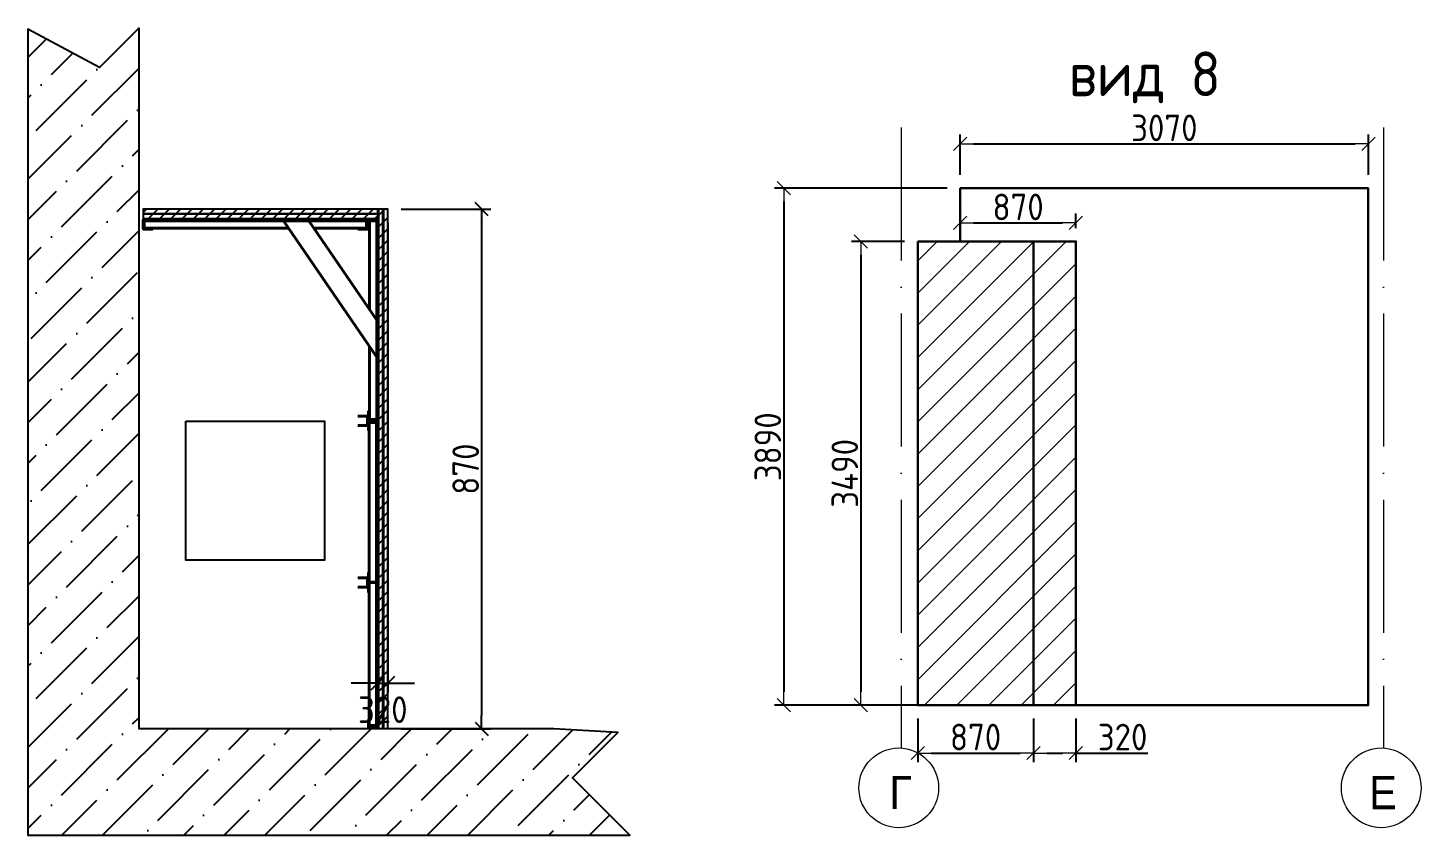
# Model space of a CAD drawing. Header units: millimetres. Extents: x 209 to 1046824, y -248937 to 510758.
# Drawn here: x 222523 to 233005, y 49963 to 56036 of the extents above; entities that cross this region are included whole.
import ezdxf

# ---------------------------------------------------------------- set-up
doc = ezdxf.new("R2010")
doc.units = ezdxf.units.MM
doc.linetypes.add('50_200_ШТРИХ_1Т_ш5_п1_п1_', pattern=[1400, 1000, -200, 0, -200])
doc.layers.add('$AUDIT_BAD_LAYER1', color=7, linetype='Continuous')
doc.layers.add('PDF', color=7, linetype='Continuous')
for name, color, linetype, lineweight, true_color in [('Оси-1', 7, 'Continuous', 20, 0xaaaaaa), ('Оси-2', 7, 'Continuous', 9, 0xaaaaaa), ('Оси-3', 7, '50_200_ШТРИХ_1Т_ш5_п1_п1_', 9, 0xaaaaaa)]:
    doc.layers.add(name, color=color, linetype=linetype, lineweight=lineweight, true_color=true_color)
doc.layers.add('Основные линии', color=7, linetype='Continuous', lineweight=30)
doc.layers.add('Размеры', color=7, linetype='Continuous', lineweight=15)
doc.styles.add('Arial', font='arial.ttf', dxfattribs={"width": 0.9, "height": 500})
doc.styles.add('СПДС', font='isocpeur.ttf', dxfattribs={"width": 0.9})
doc.dimstyles.new('Размера А3', dxfattribs={"dimtxt": 200, "dimasz": 100, "dimexe": 70, "dimexo": 100, "dimgap": 20, "dimtad": 1, "dimdec": 0, "dimrnd": 10, "dimzin": 0, "dimdsep": 46, "dimtxsty": 'СПДС', "dimblk": 'ARROWHEAD_6', "dimcen": 1, "dimclrd": 256, "dimclre": 256, "dimclrt": 256, "dimazin": 0, "dimtfac": 1, "dimtdec": 0, "dimtmove": 2, "dimatfit": 3, "dimfxl": 1, "dimtolj": 1, "dimtzin": 0, "dimarcsym": 0})

# ---------------------------------------------------------------- blocks, each defined once
blk = doc.blocks.new('ARROWHEAD_6')
at = {"color": 0, "linetype": 'Continuous'}
for p, q in [((0, 0), (-1, 0)), ((-0.5, -0.5), (0.5, 0.5))]:
    blk.add_line(p, q, dxfattribs=at)
blk = doc.blocks.new('*D551')
at = {"layer": 'Defpoints', "color": 0, "lineweight": 30, "transparency": 16777216}
for p in [(232608, 55164), (229538, 54830), (232608, 54830)]:
    blk.add_point(p, dxfattribs=at)
at = {"layer": 'Размеры', "lineweight": -2, "transparency": 16777216}
for p, q in [((229538, 54930), (229538, 55234)), ((229638, 55164), (232508, 55164)), ((232608, 54930), (232608, 55234))]:
    blk.add_line(p, q, dxfattribs=at)
at = {"layer": 'Размеры', "lineweight": -2, "transparency": 16777216, "xscale": 100, "yscale": 100, "zscale": 100, "rotation": 180}
blk.add_blockref('ARROWHEAD_6', (229538, 55164), dxfattribs=at)
at = {"layer": 'Размеры', "lineweight": -2, "transparency": 16777216, "xscale": 100, "yscale": 100, "zscale": 100}
blk.add_blockref('ARROWHEAD_6', (232608, 55164), dxfattribs=at)
at = {"layer": 'Размеры', "lineweight": 15, "transparency": 16777216, "insert": (231073, 55284), "char_height": 200, "attachment_point": 5, "style": 'СПДС'}
blk.add_mtext('\\A1;3070', dxfattribs=at)
blk = doc.blocks.new('*D552')
at = {"layer": 'Defpoints', "color": 0, "lineweight": 30, "transparency": 16777216}
for p in [(229538, 54830), (228210, 50940), (229538, 50940)]:
    blk.add_point(p, dxfattribs=at)
at = {"layer": 'Размеры', "lineweight": -2, "transparency": 16777216}
for p, q in [((229438, 54830), (228140, 54830)), ((228210, 54730), (228210, 51040)), ((229438, 50940), (228140, 50940))]:
    blk.add_line(p, q, dxfattribs=at)
at = {"layer": 'Размеры', "lineweight": -2, "transparency": 16777216, "xscale": 100, "yscale": 100, "zscale": 100}
for p, rotation in [((228210, 54830), 90), ((228210, 50940), 270)]:
    blk.add_blockref('ARROWHEAD_6', p, dxfattribs=dict(at, rotation=rotation))
at = {"layer": 'Размеры', "lineweight": 15, "transparency": 16777216, "insert": (228090, 52885), "char_height": 200, "attachment_point": 5, "rotation": 90, "style": 'СПДС'}
blk.add_mtext('\\A1;3890', dxfattribs=at)
blk = doc.blocks.new('*D553')
at = {"layer": 'Defpoints', "color": 0, "lineweight": 30, "transparency": 16777216}
for p in [(229218, 54430), (228789, 50940), (229218, 50940)]:
    blk.add_point(p, dxfattribs=at)
at = {"layer": 'Размеры', "lineweight": -2, "transparency": 16777216}
for p, q in [((229118, 54430), (228719, 54430)), ((228789, 54330), (228789, 51040)), ((229118, 50940), (228719, 50940))]:
    blk.add_line(p, q, dxfattribs=at)
at = {"layer": 'Размеры', "lineweight": -2, "transparency": 16777216, "xscale": 100, "yscale": 100, "zscale": 100}
for p, rotation in [((228789, 54430), 90), ((228789, 50940), 270)]:
    blk.add_blockref('ARROWHEAD_6', p, dxfattribs=dict(at, rotation=rotation))
at = {"layer": 'Размеры', "lineweight": 15, "transparency": 16777216, "insert": (228669, 52685), "char_height": 200, "attachment_point": 5, "rotation": 90, "style": 'СПДС'}
blk.add_mtext('\\A1;3490', dxfattribs=at)
blk = doc.blocks.new('*D554')
at = {"layer": 'Defpoints', "color": 0, "lineweight": 30, "transparency": 16777216}
for p in [(229218, 50940), (230088, 50940), (230088, 50581)]:
    blk.add_point(p, dxfattribs=at)
at = {"layer": 'Размеры', "lineweight": -2, "transparency": 16777216}
for p, q in [((229218, 50840), (229218, 50511)), ((230088, 50840), (230088, 50511)), ((229318, 50581), (229988, 50581))]:
    blk.add_line(p, q, dxfattribs=at)
at = {"layer": 'Размеры', "lineweight": -2, "transparency": 16777216, "xscale": 100, "yscale": 100, "zscale": 100, "rotation": 180}
blk.add_blockref('ARROWHEAD_6', (229218, 50581), dxfattribs=at)
at = {"layer": 'Размеры', "lineweight": -2, "transparency": 16777216, "xscale": 100, "yscale": 100, "zscale": 100}
blk.add_blockref('ARROWHEAD_6', (230088, 50581), dxfattribs=at)
at = {"layer": 'Размеры', "lineweight": 15, "transparency": 16777216, "insert": (229653, 50701), "char_height": 200, "attachment_point": 5, "style": 'СПДС'}
blk.add_mtext('\\A1;870', dxfattribs=at)
blk = doc.blocks.new('*D555')
at = {"layer": 'Defpoints', "color": 0, "lineweight": 30, "transparency": 16777216}
for p in [(230088, 50940), (230408, 50940), (230408, 50581)]:
    blk.add_point(p, dxfattribs=at)
at = {"layer": 'Размеры', "lineweight": -2, "transparency": 16777216}
for p, q in [((230088, 50840), (230088, 50511)), ((230408, 50840), (230408, 50511)), ((230188, 50581), (230308, 50581)), ((230408, 50581), (230950, 50581))]:
    blk.add_line(p, q, dxfattribs=at)
at = {"layer": 'Размеры', "lineweight": -2, "transparency": 16777216, "xscale": 100, "yscale": 100, "zscale": 100, "rotation": 180}
blk.add_blockref('ARROWHEAD_6', (230088, 50581), dxfattribs=at)
at = {"layer": 'Размеры', "lineweight": -2, "transparency": 16777216, "xscale": 100, "yscale": 100, "zscale": 100}
blk.add_blockref('ARROWHEAD_6', (230408, 50581), dxfattribs=at)
at = {"layer": 'Размеры', "lineweight": 15, "transparency": 16777216, "insert": (230759, 50701), "char_height": 200, "attachment_point": 5, "style": 'СПДС'}
blk.add_mtext('\\A1;320', dxfattribs=at)
blk = doc.blocks.new('*D556')
at = {"layer": 'Defpoints', "color": 0, "lineweight": 30, "transparency": 16777216}
for p in [(230408, 54569), (229538, 54430), (230408, 54430)]:
    blk.add_point(p, dxfattribs=at)
at = {"layer": 'Размеры', "lineweight": -2, "transparency": 16777216}
for p, q in [((229538, 54530), (229538, 54639)), ((230408, 54530), (230408, 54639)), ((229638, 54569), (230308, 54569))]:
    blk.add_line(p, q, dxfattribs=at)
at = {"layer": 'Размеры', "lineweight": -2, "transparency": 16777216, "xscale": 100, "yscale": 100, "zscale": 100, "rotation": 180}
blk.add_blockref('ARROWHEAD_6', (229538, 54569), dxfattribs=at)
at = {"layer": 'Размеры', "lineweight": -2, "transparency": 16777216, "xscale": 100, "yscale": 100, "zscale": 100}
blk.add_blockref('ARROWHEAD_6', (230408, 54569), dxfattribs=at)
at = {"layer": 'Размеры', "lineweight": 15, "transparency": 16777216, "insert": (229973, 54689), "char_height": 200, "attachment_point": 5, "style": 'СПДС'}
blk.add_mtext('\\A1;870', dxfattribs=at)
blk = doc.blocks.new('Ось сетки - Круг_Ø6_00__ISO-2_5_0_9K_-17386508-АИ_План этажа Радиаторы_2')
at = {"layer": 'Оси-1'}
blk.add_circle((0, 0), 3, dxfattribs=at)
blk = doc.blocks.new('*D557')
at = {"lineweight": -2, "transparency": 16777216}
for p, q in [((225331, 54672), (226007, 54672)), ((225937, 54572), (225937, 50862)), ((225331, 50762), (226007, 50762))]:
    blk.add_line(p, q, dxfattribs=at)
at = {"layer": 'Defpoints', "color": 0, "lineweight": 30, "transparency": 16777216}
for p in [(225231, 54672), (225231, 50762), (225937, 50762)]:
    blk.add_point(p, dxfattribs=at)
at = {"lineweight": -2, "transparency": 16777216, "xscale": 100, "yscale": 100, "zscale": 100}
for p, rotation in [((225937, 54672), 90), ((225937, 50762), 270)]:
    blk.add_blockref('ARROWHEAD_6', p, dxfattribs=dict(at, rotation=rotation))
at = {"transparency": 16777216, "insert": (225817, 52717), "char_height": 200, "attachment_point": 5, "rotation": 90, "style": 'СПДС'}
blk.add_mtext('\\A1;870', dxfattribs=at)
blk = doc.blocks.new('*D558')
at = {"lineweight": -2, "transparency": 16777216}
for p, q in [((225231, 54572), (225231, 51037)), ((225155, 50862), (225155, 51177)), ((225055, 51107), (224955, 51107)), ((225155, 51107), (225231, 51107)), ((225331, 51107), (225431, 51107))]:
    blk.add_line(p, q, dxfattribs=at)
at = {"layer": 'Defpoints', "color": 0, "lineweight": 30, "transparency": 16777216}
for p in [(225231, 54672), (225231, 51107), (225155, 50762)]:
    blk.add_point(p, dxfattribs=at)
at = {"lineweight": -2, "transparency": 16777216, "xscale": 100, "yscale": 100, "zscale": 100}
blk.add_blockref('ARROWHEAD_6', (225155, 51107), dxfattribs=at)
at = {"lineweight": -2, "transparency": 16777216, "xscale": 100, "yscale": 100, "zscale": 100, "rotation": 180}
blk.add_blockref('ARROWHEAD_6', (225231, 51107), dxfattribs=at)
at = {"transparency": 16777216, "insert": (225193, 50907), "char_height": 200, "attachment_point": 5, "style": 'СПДС'}
blk.add_mtext('\\A1;320', dxfattribs=at)

msp = doc.modelspace()

# ---------------------------------------------------------------- hatches: boundary and pattern name
at = {"layer": '$AUDIT_BAD_LAYER1', "lineweight": 15, "transparency": 33554559}
h = msp.add_hatch(dxfattribs=at)
h.set_pattern_fill('ANSI31', color=5, scale=54)
h.set_pattern_definition([(45, (0, 51772.67), (-121.23346, 121.23346), [])])
h.paths.add_polyline_path([(230087.8, 54429.9), (229537.8, 54429.9), (229217.8, 54429.9), (229217.8, 50939.9), (230087.8, 50939.9)])
h.paths.add_polyline_path([(230407.8, 54429.9), (230087.8, 54429.9), (230087.8, 50939.9), (230407.8, 50939.9)])
at = {"transparency": 33554559}
h = msp.add_hatch(dxfattribs=at)
h.set_pattern_fill('ANSI36', color=256, scale=68)
h.paths.add_polyline_path([(223359.4, 56036.4), (223060.6, 55737.7), (222522.8, 56026.5), (222522.8, 49963.1), (227052.6, 49963.1), (226620.6, 50395.1), (226961.5, 50736), (226479.5, 50761.9), (223359.4, 50761.9)])
at = {"layer": 'PDF', "transparency": 33554559}
h = msp.add_hatch(dxfattribs=at)
h.set_pattern_fill('ANSI31', color=256, scale=18.992108)
h.set_pattern_definition([(45, (178895.35, 46564.71), (-42.6385, 42.6385), [])])
h.paths.add_polyline_path([(225155.1, 54633.8), (223390.5, 54633.8), (223390.5, 54601.1), (225155.1, 54601.1)])
h.paths.add_polyline_path([(225155.1, 54671.7), (223390.5, 54671.7), (223390.5, 54639), (225155.1, 54639)])
h.paths.add_polyline_path([(225193, 54671.7), (225160.4, 54671.7), (225160.4, 54287.9), (225193, 54255.2)])
h.paths.add_polyline_path([(225230.9, 54671.7), (225198.3, 54671.7), (225198.3, 54285.2), (225230.9, 54252.5)])
h.paths.add_polyline_path([(225193, 54255.2), (225160.4, 54287.9), (225160.4, 50766), (225193, 50766)])
h.paths.add_polyline_path([(225230.9, 54252.5), (225198.3, 54285.2), (225198.3, 50766), (225230.9, 50766)])

# ---------------------------------------------------------------- linework, layer by layer
msp.add_lwpolyline([(223359.4, 56036.4), (223060.6, 55737.7), (222522.8, 56026.5), (222522.8, 49963.1), (227052.6, 49963.1), (226620.6, 50395.1), (226961.5, 50736), (226479.5, 50761.9)])
at = {"layer": 'PDF'}
msp.add_lwpolyline([(226479.5, 50761.9), (223359.4, 50761.9), (223359.4, 56036.4)], dxfattribs=at)
at = {"layer": 'PDF', "color": 7, "lineweight": 25}
for points in [[(223390.5, 54639), (225155.1, 54639), (225155.1, 54671.7), (223390.5, 54671.7)], [(223390.5, 54601.1), (225155.1, 54601.1), (225155.1, 54633.8), (223390.5, 54633.8)], [(225160.4, 54671.7), (225160.4, 50766), (225193, 50766), (225193, 54671.7)], [(225198.3, 54671.7), (225198.3, 50766), (225230.9, 50766), (225230.9, 54671.7)]]:
    msp.add_lwpolyline(points, close=True, dxfattribs=at)
at = {"layer": 'PDF', "color": 1, "lineweight": 40}
for points in [[(223463.7, 54522.7), (223390.5, 54522.7), (223390.5, 54593.3), (223463.7, 54593.3)], [(225006.1, 54593.3), (225079.3, 54593.3), (225079.3, 54522.7), (225006.1, 54522.7)], [(225084.6, 54520.1), (225084.6, 54593.3), (225155.1, 54593.3), (225155.1, 54520.1)], [(225084.6, 53155.5), (225084.6, 53082.3), (225155.1, 53082.3), (225155.1, 53155.5)], [(225006.1, 53045.7), (225079.3, 53045.7), (225079.3, 53116.2), (225006.1, 53116.2)], [(225084.6, 53006.4), (225084.6, 53079.6), (225155.1, 53079.6), (225155.1, 53006.4)], [(225006.1, 51828.6), (225079.3, 51828.6), (225079.3, 51899.2), (225006.1, 51899.2)], [(225084.6, 51938.4), (225084.6, 51865.2), (225155.1, 51865.2), (225155.1, 51938.4)], [(225084.6, 51789.4), (225084.6, 51862.6), (225155.1, 51862.6), (225155.1, 51789.4)], [(225084.6, 50832.6), (225084.6, 50773), (225155.1, 50773), (225155.1, 50832.6)]]:
    msp.add_lwpolyline(points, dxfattribs=at)
at = {"layer": 'PDF', "color": 5, "lineweight": 40}
for points in [[(224484, 54530.5), (223398.4, 54530.5), (223398.4, 54585.4), (225071.5, 54585.4), (225071.5, 54530.5), (224673.9, 54530.5)], [(224446.4, 54585.4), (225147.3, 53559.7)], [(224636.4, 54585.4), (225147.3, 53837.8)], [(225092.4, 53918.1), (225092.4, 54585.4), (225147.3, 54585.4), (225147.3, 53090.1), (225092.4, 53090.1), (225092.4, 53640.1)], [(225090.7, 52399.3), (225090.7, 53066.6), (225145.6, 53066.6), (225145.6, 50787.5), (225090.7, 50787.5), (225090.7, 52399.3)]]:
    msp.add_lwpolyline(points, dxfattribs=at)
at = {"layer": 'PDF', "color": 3, "lineweight": 25}
msp.add_lwpolyline([(223710.1, 53077.6), (224755.8, 53077.6), (224755.8, 52031.9), (223710.1, 52031.9)], close=True, dxfattribs=at)
at = {"layer": 'Оси-3'}
for p, q in [((229091.9, 55286.4), (229091.9, 50618.2)), ((232722.2, 55286.4), (232722.2, 50618.2))]:
    msp.add_line(p, q, dxfattribs=at)
at = {"layer": 'Основные линии'}
msp.add_line((230407.8, 50939.9), (232607.8, 50939.9), dxfattribs=at)
for points in [[(230407.8, 54829.9), (229537.8, 54829.9), (229537.8, 54429.9), (230407.8, 54429.9)], [(230407.8, 54829.9), (232607.8, 54829.9), (232607.8, 50939.9), (230407.8, 50939.9), (230407.8, 54429.9)]]:
    msp.add_lwpolyline(points, dxfattribs=at)
for points in [[(229217.8, 54429.9), (230407.8, 54429.9), (230407.8, 50939.9), (229217.8, 50939.9)], [(230407.8, 54429.9), (230087.8, 54429.9), (230087.8, 50939.9), (230407.8, 50939.9)]]:
    msp.add_lwpolyline(points, close=True, dxfattribs=at)

# ---------------------------------------------------------------- block references
at = {"layer": 'Оси-1', "xscale": 100, "yscale": 100, "zscale": 100, "rotation": 180}
for p in [(229074.8, 50318.7), (232705.1, 50318.7)]:
    msp.add_blockref('Ось сетки - Круг_Ø6_00__ISO-2_5_0_9K_-17386508-АИ_План этажа Радиаторы_2', p, dxfattribs=at)

# ---------------------------------------------------------------- texts
at = {"layer": 'Оси-2', "char_height": 250, "width": 702, "attachment_point": 5, "line_spacing_factor": 0.936439, "style": 'Arial'}
for s, insert in [('\\pxqc,t4.572,9.144,13.716,18.288,22.86,27.432,32.004,36.576,41.148,45.72,50.292,54.864,59.436,64.008,68.58,73.152,77.724,82.296,86.868,91.44,96.012,100.584,105.156,109.728,114.3,118.872,123.444,128.016,132.588,137.16,141.732,146.304;Г', (229088.1, 50283.4)), ('\\pxqc,t4.572,9.144,13.716,18.288,22.86,27.432,32.004,36.576,41.148,45.72,50.292,54.864,59.436,64.008,68.58,73.152,77.724,82.296,86.868,91.44,96.012,100.584,105.156,109.728,114.3,118.872,123.444,128.016,132.588,137.16,141.732,146.304;Е', (232718.3, 50283.4))]:
    msp.add_mtext(s, dxfattribs=dict(at, insert=insert))
at = {"layer": 'Основные линии', "insert": (230353.8, 55858.2), "char_height": 335.67, "attachment_point": 1, "style": 'СПДС'}
msp.add_mtext_dynamic_manual_height_columns('вид 8', width=59136.488, gutter_width=1678.4, heights=[0], dxfattribs=at)

# ---------------------------------------------------------------- dimensions: what is measured, and where the dimension line sits
dim = msp.add_linear_dim(base=(225936.9, 50761.9), p1=(225230.9, 54671.7), p2=(225230.9, 50761.9), angle=90, text='870', dimstyle='Размера А3')
dim.commit()
dim.dimension.update_dxf_attribs({"geometry": '*D557', "text_midpoint": (225816.9, 52716.8)})
dim = msp.add_linear_dim(base=(225230.9, 51107), p1=(225155.1, 50761.9), p2=(225230.9, 54671.7), text='320', dimstyle='Размера А3')
dim.commit()
dim.dimension.update_dxf_attribs({"geometry": '*D558', "text_midpoint": (225193, 50907)})
at = {"layer": 'Размеры', "lineweight": 15}
for base, p1, p2, picture, middle in [((232607.8, 55164), (229537.8, 54829.9), (232607.8, 54829.9), '*D551', (231072.8, 55284)), ((230407.8, 54568.6), (229537.8, 54429.9), (230407.8, 54429.9), '*D556', (229972.8, 54688.6)), ((230087.8, 50581.3), (229217.8, 50939.9), (230087.8, 50939.9), '*D554', (229652.8, 50701.3))]:
    dim = msp.add_linear_dim(base=base, p1=p1, p2=p2, dimstyle='Размера А3', dxfattribs=at)
    dim.commit()
    dim.dimension.update_dxf_attribs({"geometry": picture, "text_midpoint": middle})
for base, p1, p2, picture, middle in [((228210.4, 50939.9), (229537.8, 54829.9), (229537.8, 50939.9), '*D552', (228090.4, 52884.9)), ((228789.1, 50939.9), (229217.8, 54429.9), (229217.8, 50939.9), '*D553', (228669.1, 52684.9))]:
    dim = msp.add_linear_dim(base=base, p1=p1, p2=p2, angle=90, dimstyle='Размера А3', dxfattribs=at)
    dim.commit()
    dim.dimension.update_dxf_attribs({"geometry": picture, "text_midpoint": middle})
dim = msp.add_linear_dim(base=(230407.8, 50581.3), p1=(230087.8, 50939.9), p2=(230407.8, 50939.9), dimstyle='Размера А3', override={"dimtmove": 0}, dxfattribs=at)
dim.commit()
dim.dimension.update_dxf_attribs({"geometry": '*D555', "text_midpoint": (230759.2, 50581.3), "dimtype": 160})

doc.saveas('drawing.dxf')
